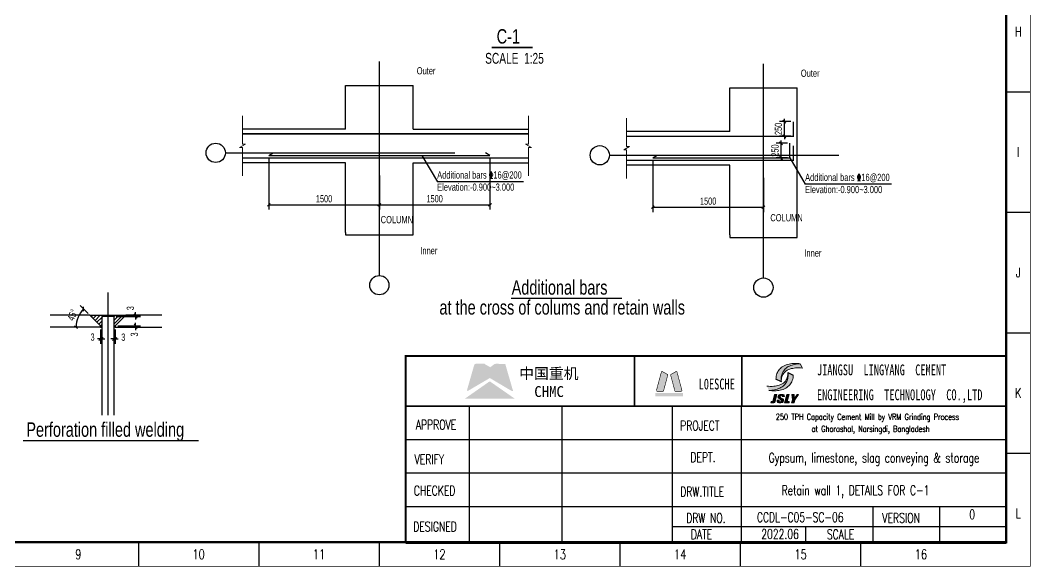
# Model space of a CAD drawing. Header units: millimetres. Extents: x -15901 to 146244, y -607033 to -56344.
# Drawn here: x 29432 to 71413, y -338762 to -316071 of the extents above; entities that cross this region are included whole.
import ezdxf
from ezdxf.enums import TextEntityAlignment as Align

# ---------------------------------------------------------------- set-up
doc = ezdxf.new("R2010")
doc.units = ezdxf.units.MM
doc.header["$LTSCALE"] = 2000
for name, pattern in [('CENTER', [50.800000000000004, 31.75, -6.35, 6.35, -6.35]), ('DASHDOT', [1, 0.5, -0.25, 0, -0.25]), ('HIDDEN', [9.524999999999999, 6.35, -3.175])]:
    doc.linetypes.add(name, pattern=pattern)
for name, color, linetype, lineweight in [('22', 4, 'Continuous', 35), ('Rahm7', 7, 'Continuous', 50), ('S_05_DIM', 7, 'Continuous', 0), ('图层3', 1, 'Continuous', 0)]:
    doc.layers.add(name, color=color, linetype=linetype, lineweight=lineweight)
for name, color, linetype in [('4', 2, 'Continuous'), ('DIM', 2, 'Continuous'), ('P_OUTER_FRAME', 131, 'Continuous'), ('S_01', 3, 'Continuous'), ('S_02', 151, 'CENTER'), ('S_02_AXIS', 171, 'CENTER'), ('S_03_HIDD', 4, 'HIDDEN'), ('S_04', 2, 'Continuous'), ('S_05_DIMS', 7, 'Continuous'), ('S_06_RBAR', 1, 'Continuous'), ('TEXT', 3, 'Continuous'), ('TK', 1, 'Continuous'), ('图层1', 7, 'DASHDOT')]:
    doc.layers.add(name, color=color, linetype=linetype)
doc.styles.add('FS', font='kstxt.shx', dxfattribs={"width": 0.8, "height": 250, "bigfont": 'kshz.shx'})
doc.styles.add('HZFS', font='simplex', dxfattribs={"width": 0.7, "bigfont": 'hzfs'})
doc.styles.add('HZTXT', font='romans.shx', dxfattribs={"width": 0.7, "bigfont": 'hztxt.shx'})
doc.styles.add('KS', font='kstxt.shx', dxfattribs={"width": 0.7, "height": 300, "bigfont": 'kshz.shx'})
doc.styles.get("Standard").update_dxf_attribs({"font": 'SimSun.ttf'})
doc.styles.add('TK-HZ', font='txt.shx', dxfattribs={"width": 0.8, "bigfont": 'hztxt.shx'})
doc.dimstyles.new('KSDIM0.25', dxfattribs={"dimtxt": 300, "dimasz": 120, "dimexe": 200, "dimexo": 100, "dimgap": 100, "dimtad": 1, "dimdec": 0, "dimlfac": 0.25, "dimzin": 14, "dimdsep": 46, "dimtxsty": 'KS', "dimblk": 'ARCHTICK', "dimblk1": 'OBLIQUE', "dimblk2": 'OBLIQUE', "dimsah": 1, "dimcen": -900, "dimclrd": 7, "dimclre": 7, "dimclrt": 2, "dimazin": 3, "dimtfac": 1, "dimtdec": 0, "dimtix": 1, "dimtmove": 2, "dimatfit": 2, "dimfxl": 1, "dimtolj": 1, "dimtzin": 14, "dimlwd": -3, "dimarcsym": 0})
doc.dimstyles.new('KSDIM1.2', dxfattribs={"dimtxt": 300, "dimasz": 120, "dimexe": 200, "dimexo": 100, "dimgap": 100, "dimtad": 1, "dimdec": 0, "dimlfac": 1.2, "dimzin": 14, "dimdsep": 46, "dimtxsty": 'KS', "dimblk": 'ARCHTICK', "dimblk1": 'OBLIQUE', "dimblk2": 'OBLIQUE', "dimsah": 1, "dimcen": -900, "dimclrd": 7, "dimclre": 7, "dimclrt": 2, "dimazin": 3, "dimtfac": 1, "dimtdec": 0, "dimtix": 1, "dimtmove": 2, "dimatfit": 2, "dimfxl": 1, "dimtolj": 1, "dimtzin": 14, "dimlwd": -3, "dimlwe": -1, "dimarcsym": 0})

# ---------------------------------------------------------------- blocks, each defined once
blk = doc.blocks.new('_OBLIQUE')
at = {"color": 1}
blk.add_line((-0.5, -0.5), (0.5, 0.5), dxfattribs=at)
blk = doc.blocks.new('*D151')
at = {"layer": 'Defpoints', "color": 0}
for p in [(39758.39234177297, -321687.6603327383), (44351.9706899444, -322419.5363804796), (44351.9706899444, -323733.2888273315)]:
    blk.add_point(p, dxfattribs=at)
at = {"layer": 'S_05_DIMS', "color": 7, "lineweight": -2}
for p, q in [((39758.39234177297, -321787.6603327383), (39758.39234177297, -323933.2888273315)), ((44351.9706899444, -322519.5363804796), (44351.9706899444, -323933.2888273315))]:
    blk.add_line(p, q, dxfattribs=at)
at = {"layer": 'S_05_DIMS', "color": 7, "lineweight": -3}
blk.add_line((39758.39234177297, -323733.2888273315), (44351.9706899444, -323733.2888273315), dxfattribs=at)
at = {"layer": 'S_05_DIMS', "color": 7, "linetype": 'ByBlock', "lineweight": -3, "xscale": 120, "yscale": 120, "zscale": 120, "rotation": 180}
blk.add_blockref('_OBLIQUE', (39758.39234177297, -323733.2888273315), dxfattribs=at)
at = {"layer": 'S_05_DIMS', "color": 7, "linetype": 'ByBlock', "lineweight": -3, "xscale": 120, "yscale": 120, "zscale": 120}
blk.add_blockref('_OBLIQUE', (44351.9706899444, -323733.2888273315), dxfattribs=at)
at = {"layer": 'S_05_DIMS', "color": 2, "insert": (42055.18151585868, -323483.2888273315), "char_height": 300, "attachment_point": 5, "style": 'KS'}
blk.add_mtext('\\A1;1500', dxfattribs=at)
blk = doc.blocks.new('_ArchTick')
at = {"color": 0, "linetype": 'ByBlock', "const_width": 0.15}
blk.add_lwpolyline([(-0.5, -0.5), (0.5, 0.5)], dxfattribs=at)
blk = doc.blocks.new('*D152')
at = {"layer": 'Defpoints', "color": 0}
for p in [(48945.54903811583, -321687.6603327383), (44351.9706899444, -322419.5363804796), (48945.54903811583, -323733.2888273315)]:
    blk.add_point(p, dxfattribs=at)
at = {"layer": 'S_05_DIMS', "color": 7, "lineweight": -2}
for p, q in [((48945.54903811583, -321787.6603327383), (48945.54903811583, -323933.2888273315)), ((44351.9706899444, -322519.5363804796), (44351.9706899444, -323933.2888273315))]:
    blk.add_line(p, q, dxfattribs=at)
at = {"layer": 'S_05_DIMS', "color": 7, "lineweight": -3}
blk.add_line((44351.9706899444, -323733.2888273315), (48945.54903811583, -323733.2888273315), dxfattribs=at)
at = {"layer": 'S_05_DIMS', "color": 7, "linetype": 'ByBlock', "lineweight": -3, "xscale": 120, "yscale": 120, "zscale": 120, "rotation": 180}
blk.add_blockref('_OBLIQUE', (44351.9706899444, -323733.2888273315), dxfattribs=at)
at = {"layer": 'S_05_DIMS', "color": 7, "linetype": 'ByBlock', "lineweight": -3, "xscale": 120, "yscale": 120, "zscale": 120}
blk.add_blockref('_OBLIQUE', (48945.54903811583, -323733.2888273315), dxfattribs=at)
at = {"layer": 'S_05_DIMS', "color": 2, "insert": (46648.75986403011, -323483.2888273315), "char_height": 300, "attachment_point": 5, "style": 'KS'}
blk.add_mtext('\\A1;1500', dxfattribs=at)
blk = doc.blocks.new('*D153')
at = {"layer": 'Defpoints', "color": 0}
for p in [(55712.5555262608, -321787.7480028392), (60306.13387443223, -322519.6240505805), (60306.13387443223, -323833.3764974324)]:
    blk.add_point(p, dxfattribs=at)
at = {"layer": 'S_05_DIMS', "color": 7, "lineweight": -2}
for p, q in [((55712.5555262608, -321887.7480028392), (55712.5555262608, -324033.3764974324)), ((60306.13387443223, -322619.6240505805), (60306.13387443223, -324033.3764974324))]:
    blk.add_line(p, q, dxfattribs=at)
at = {"layer": 'S_05_DIMS', "color": 7, "lineweight": -3}
blk.add_line((55712.5555262608, -323833.3764974324), (60306.13387443223, -323833.3764974324), dxfattribs=at)
at = {"layer": 'S_05_DIMS', "color": 7, "linetype": 'ByBlock', "lineweight": -3, "xscale": 120, "yscale": 120, "zscale": 120, "rotation": 180}
blk.add_blockref('_OBLIQUE', (55712.5555262608, -323833.3764974324), dxfattribs=at)
at = {"layer": 'S_05_DIMS', "color": 7, "linetype": 'ByBlock', "lineweight": -3, "xscale": 120, "yscale": 120, "zscale": 120}
blk.add_blockref('_OBLIQUE', (60306.13387443223, -323833.3764974324), dxfattribs=at)
at = {"layer": 'S_05_DIMS', "color": 2, "insert": (58009.34470034651, -323583.3764974324), "char_height": 300, "attachment_point": 5, "style": 'KS'}
blk.add_mtext('\\A1;1500', dxfattribs=at)
blk = doc.blocks.new('*D154')
at = {"layer": 'Defpoints', "color": 0}
for p in [(61179.14408355606, -320279.2691615273), (61546.13387443234, -320279.2691615273), (61546.13387443234, -320887.7480028392)]:
    blk.add_point(p, dxfattribs=at)
at = {"layer": 'S_05_DIMS', "color": 7, "lineweight": -2}
for p, q in [((61446.13387443234, -320279.2691615273), (60979.14408355606, -320279.2691615273)), ((61446.13387443234, -320887.7480028392), (60979.14408355606, -320887.7480028392))]:
    blk.add_line(p, q, dxfattribs=at)
at = {"layer": 'S_05_DIMS', "color": 7, "lineweight": -3}
for p, q in [((61179.14408355606, -320279.2691615273), (61179.14408355606, -320159.2691615273)), ((61179.14408355606, -320887.7480028392), (61179.14408355606, -320279.2691615273)), ((61179.14408355606, -320887.7480028392), (61179.14408355606, -321007.7480028392))]:
    blk.add_line(p, q, dxfattribs=at)
at = {"layer": 'S_05_DIMS', "color": 7, "linetype": 'ByBlock', "lineweight": -3, "xscale": 120, "yscale": 120, "zscale": 120}
for p, rotation in [((61179.14408355606, -320279.2691615273), 270), ((61179.14408355606, -320887.7480028392), 90)]:
    blk.add_blockref('_OBLIQUE', p, dxfattribs=dict(at, rotation=rotation))
at = {"layer": 'S_05_DIMS', "color": 2, "insert": (60929.14408355606, -320583.5085821832), "char_height": 300, "attachment_point": 5, "rotation": 90, "style": 'KS'}
blk.add_mtext('\\A1;250', dxfattribs=at)
blk = doc.blocks.new('*D155')
at = {"layer": 'Defpoints', "color": 0}
for p in [(61039.14408355606, -321179.2691615273), (61406.13387443234, -321179.2691615273), (61406.13387443234, -321787.7480028392)]:
    blk.add_point(p, dxfattribs=at)
at = {"layer": 'S_05_DIMS', "color": 7, "lineweight": -3}
for p, q in [((61039.14408355606, -321179.2691615273), (61039.14408355606, -321059.2691615273)), ((61039.14408355606, -321787.7480028392), (61039.14408355606, -321179.2691615273)), ((61039.14408355606, -321787.7480028392), (61039.14408355606, -321907.7480028392))]:
    blk.add_line(p, q, dxfattribs=at)
at = {"layer": 'S_05_DIMS', "color": 7, "lineweight": -2}
for p, q in [((61306.13387443234, -321179.2691615273), (60839.14408355606, -321179.2691615273)), ((61306.13387443234, -321787.7480028392), (60839.14408355606, -321787.7480028392))]:
    blk.add_line(p, q, dxfattribs=at)
at = {"layer": 'S_05_DIMS', "color": 7, "linetype": 'ByBlock', "lineweight": -3, "xscale": 120, "yscale": 120, "zscale": 120}
for p, rotation in [((61039.14408355606, -321179.2691615273), 270), ((61039.14408355606, -321787.7480028392), 90)]:
    blk.add_blockref('_OBLIQUE', p, dxfattribs=dict(at, rotation=rotation))
at = {"layer": 'S_05_DIMS', "color": 2, "insert": (60789.14408355606, -321483.5085821832), "char_height": 300, "attachment_point": 5, "rotation": 90, "style": 'KS'}
blk.add_mtext('\\A1;250', dxfattribs=at)
blk = doc.blocks.new('A1-1')
at = {"layer": 'TK', "color": 7}
for p, q in [((83100, 19700), (84100, 19700)), ((83100, 14700), (84100, 14700)), ((83100, 9700), (84100, 9700)), ((83100, 4700), (84100, 4700)), ((47050, 999.9999999999997), (47050, -3.410605131648481e-13)), ((52050, 999.9999999999997), (52050, -3.410605131648481e-13)), ((57050, 999.9999999999997), (57050, -3.410605131648481e-13)), ((62050, 999.9999999999997), (62050, -3.410605131648481e-13)), ((67050, 999.9999999999997), (67050, -3.410605131648481e-13)), ((72050, 999.9999999999997), (72050, -3.410605131648481e-13)), ((77050, 999.9999999999997), (77050, -3.410605131648481e-13))]:
    blk.add_line(p, q, dxfattribs=at)
for points, const_width in [([(0, 0), (84100, 0), (84100, 59400), (3.637978807091713e-12, 59400)], 35), ([(2500, 999.9999999999997), (83100, 999.9999999999997), (83100, 58400), (2500.000000000004, 58400)], 100)]:
    blk.add_lwpolyline(points, close=True, dxfattribs=dict(at, const_width=const_width))
at = {"layer": 'TK', "color": 7, "style": 'TK-HZ', "width": 0.75}
for s, p in [('H', (83600, 22200)), ('I', (83600, 17200)), ('J', (83600, 12200)), ('K', (83600, 7200)), ('L', (83600, 2199.999999999999)), ('9', (44550, 499.9999999999997)), ('10', (49550, 499.9999999999997)), ('11', (54550, 499.9999999999997)), ('12', (59550, 499.9999999999997)), ('13', (64550, 499.9999999999997)), ('14', (69550, 499.9999999999997)), ('15', (74550, 499.9999999999997)), ('16', (79550, 499.9999999999997))]:
    blk.add_text(s, height=400, dxfattribs=at).set_placement(p, align=Align.MIDDLE_CENTER)
blk = doc.blocks.new('*D388')
at = {"layer": 'Defpoints', "color": 0}
for p in [(31896.3988152498, -328280.4861466605), (32322.41627072795, -328315.122573855), (30676.77874726173, -328815.122573855), (32762.41627072764, -328755.1225738545), (32762.41627072764, -328815.122573855)]:
    blk.add_point(p, dxfattribs=at)
at = {"layer": 'DIM', "color": 7, "linetype": 'Continuous'}
blk.add_line((32251.70559260927, -328244.4118957364), (31924.9048282132, -327917.6111313406), dxfattribs=at)
at = {"layer": 'DIM', "color": 7, "linetype": 'Continuous', "lineweight": -3}
blk.add_arc((32822.41627072826, -328815.122573855), 1069.272854389439, 135.000000000018, 180, dxfattribs=at)
at = {"layer": 'DIM', "color": 7, "linetype": 'ByBlock', "lineweight": -3, "xscale": 120, "yscale": 120, "zscale": 120}
for p, rotation in [((32066.32618445055, -328059.0324875778), 45.00000000001792), ((31753.14341633882, -328815.122573855), 270)]:
    blk.add_blockref('_OBLIQUE', p, dxfattribs=dict(at, rotation=rotation))
at = {"layer": 'DIM', "color": 2, "insert": (31603.56708276003, -328310.2587097114), "char_height": 300, "attachment_point": 5, "rotation": 67.50000000000949, "style": 'KS'}
blk.add_mtext('\\A1;45%%d', dxfattribs=at)
blk = doc.blocks.new('*D389')
at = {"layer": 'Defpoints', "color": 0}
for p in [(33322.41627072758, -328815.122573855), (33382.4162707278, -328815.122573855), (33382.4162707278, -329305.4487570046)]:
    blk.add_point(p, dxfattribs=at)
at = {"layer": 'DIM', "color": 7, "linetype": 'Continuous'}
for p, q in [((33322.41627072758, -328915.122573855), (33322.41627072758, -329505.4487570046)), ((33382.4162707278, -328915.122573855), (33382.4162707278, -329505.4487570046))]:
    blk.add_line(p, q, dxfattribs=at)
at = {"layer": 'DIM', "color": 7, "linetype": 'Continuous', "lineweight": -3}
for p, q in [((33322.41627072758, -329305.4487570046), (33202.41627072758, -329305.4487570046)), ((33322.41627072758, -329305.4487570046), (33382.4162707278, -329305.4487570046)), ((33382.4162707278, -329305.4487570046), (33502.4162707278, -329305.4487570046))]:
    blk.add_line(p, q, dxfattribs=at)
at = {"layer": 'DIM', "color": 7, "linetype": 'ByBlock', "lineweight": -3, "xscale": 120, "yscale": 120, "zscale": 120}
blk.add_blockref('_OBLIQUE', (33322.41627072758, -329305.4487570046), dxfattribs=at)
at = {"layer": 'DIM', "color": 7, "linetype": 'ByBlock', "lineweight": -3, "xscale": 120, "yscale": 120, "zscale": 120, "rotation": 180}
blk.add_blockref('_OBLIQUE', (33382.4162707278, -329305.4487570046), dxfattribs=at)
at = {"layer": 'DIM', "color": 2, "insert": (33712.4041219373, -329231.6465168875), "char_height": 300, "attachment_point": 5, "style": 'KS'}
blk.add_mtext('\\A1;3', dxfattribs=at)
blk = doc.blocks.new('*D390')
at = {"layer": 'Defpoints', "color": 0}
for p in [(32762.41627072764, -328815.122573855), (32822.41627072758, -328815.122573855), (32822.41627072758, -329305.4487570046)]:
    blk.add_point(p, dxfattribs=at)
at = {"layer": 'DIM', "color": 7, "linetype": 'Continuous'}
for p, q in [((32762.41627072764, -328915.122573855), (32762.41627072764, -329505.4487570046)), ((32822.41627072758, -328915.122573855), (32822.41627072758, -329505.4487570046))]:
    blk.add_line(p, q, dxfattribs=at)
at = {"layer": 'DIM', "color": 7, "linetype": 'Continuous', "lineweight": -3}
for p, q in [((32762.41627072764, -329305.4487570046), (32642.41627072764, -329305.4487570046)), ((32762.41627072764, -329305.4487570046), (32822.41627072758, -329305.4487570046)), ((32822.41627072758, -329305.4487570046), (32942.41627072758, -329305.4487570046))]:
    blk.add_line(p, q, dxfattribs=at)
at = {"layer": 'DIM', "color": 7, "linetype": 'ByBlock', "lineweight": -3, "xscale": 120, "yscale": 120, "zscale": 120}
blk.add_blockref('_OBLIQUE', (32762.41627072764, -329305.4487570046), dxfattribs=at)
at = {"layer": 'DIM', "color": 7, "linetype": 'ByBlock', "lineweight": -3, "xscale": 120, "yscale": 120, "zscale": 120, "rotation": 180}
blk.add_blockref('_OBLIQUE', (32822.41627072758, -329305.4487570046), dxfattribs=at)
at = {"layer": 'DIM', "color": 2, "insert": (32436.85098431638, -329228.4892071409), "char_height": 300, "attachment_point": 5, "style": 'KS'}
blk.add_mtext('\\A1;3', dxfattribs=at)
blk = doc.blocks.new('*D391')
at = {"layer": 'Defpoints', "color": 0}
for p in [(33322.41627072758, -328815.122573855), (33382.4162707278, -328755.1225738545), (34225.26934353741, -328755.1225738545)]:
    blk.add_point(p, dxfattribs=at)
at = {"layer": 'DIM', "color": 7, "linetype": 'Continuous', "lineweight": -3}
for p, q in [((34225.26934353741, -328755.1225738545), (34225.26934353741, -328635.1225738545)), ((34225.26934353741, -328815.122573855), (34225.26934353741, -328755.1225738545)), ((34225.26934353741, -328815.122573855), (34225.26934353741, -328935.122573855))]:
    blk.add_line(p, q, dxfattribs=at)
at = {"layer": 'DIM', "color": 7, "linetype": 'Continuous'}
for p, q in [((33422.41627072758, -328815.122573855), (34425.26934353741, -328815.122573855)), ((33482.4162707278, -328755.1225738545), (34425.26934353741, -328755.1225738545))]:
    blk.add_line(p, q, dxfattribs=at)
at = {"layer": 'DIM', "color": 7, "linetype": 'ByBlock', "lineweight": -3, "xscale": 120, "yscale": 120, "zscale": 120}
for p, rotation in [((34225.26934353741, -328755.1225738545), 270), ((34225.26934353741, -328815.122573855), 90)]:
    blk.add_blockref('_OBLIQUE', p, dxfattribs=dict(at, rotation=rotation))
at = {"layer": 'DIM', "color": 2, "insert": (34173.37134493892, -329117.9833660104), "char_height": 300, "attachment_point": 5, "rotation": 90, "style": 'KS'}
blk.add_mtext('\\A1;3', dxfattribs=at)
blk = doc.blocks.new('*D392')
at = {"layer": 'Defpoints', "color": 0}
for p in [(33322.41627072758, -328377.9762661087), (33385.26996298274, -328315.122573855), (34225.26934353741, -328315.122573855)]:
    blk.add_point(p, dxfattribs=at)
at = {"layer": 'DIM', "color": 7, "linetype": 'Continuous', "lineweight": -3}
for p, q in [((34225.26934353741, -328315.122573855), (34225.26934353741, -328195.122573855)), ((34225.26934353741, -328377.9762661087), (34225.26934353741, -328315.122573855)), ((34225.26934353741, -328377.9762661087), (34225.26934353741, -328497.9762661087))]:
    blk.add_line(p, q, dxfattribs=at)
at = {"layer": 'DIM', "color": 7, "linetype": 'Continuous'}
for p, q in [((33422.41627072758, -328377.9762661087), (34425.26934353741, -328377.9762661087)), ((33485.26996298274, -328315.122573855), (34425.26934353741, -328315.122573855))]:
    blk.add_line(p, q, dxfattribs=at)
at = {"layer": 'DIM', "color": 7, "linetype": 'ByBlock', "lineweight": -3, "xscale": 120, "yscale": 120, "zscale": 120}
for p, rotation in [((34225.26934353741, -328315.122573855), 270), ((34225.26934353741, -328377.9762661087), 90)]:
    blk.add_blockref('_OBLIQUE', p, dxfattribs=dict(at, rotation=rotation))
at = {"layer": 'DIM', "color": 2, "insert": (34009.19123811643, -328028.7115034381), "char_height": 300, "attachment_point": 5, "rotation": 90, "style": 'KS'}
blk.add_mtext('\\A1;3', dxfattribs=at)

msp = doc.modelspace()

# ---------------------------------------------------------------- hatches: boundary and pattern name
at = {"linetype": 'Continuous'}
for color, points in [(152, [(49582.88253140135, -330347.7784971473), (49197.49152981176, -330331.7205387456), (49133.2596962048, -330347.7784971473), (48956.62215379684, -330476.2421643538), (48731.81073620974, -330347.7784971473), (48715.75277780055, -330331.7205387456), (48362.47769300325, -330331.7205387456), (48298.24585939629, -330363.8364555491), (47993.14464979677, -331423.6617099447), (48009.20260820596, -331471.8355851499), (48940.56419541, -330925.8649995503), (49807.69394901081, -331439.7196683464), (49871.92578259541, -331471.8355851499), (49904.04169941007, -331455.7776267481)]), (167, [(48972.6801122023, -331086.4445835528), (48956.62215379684, -331070.3866251511), (48924.50623700453, -331070.3866251511), (47912.8548578067, -331776.9367947531), (49968.2735330133, -331776.9367947531)])]:
    msp.add_hatch(color=color, dxfattribs=at).paths.add_polyline_path(points)
at = {"layer": 'TEXT'}
h = msp.add_hatch(dxfattribs=at)
h.set_pattern_fill('ANSI31', color=256, scale=35, style=0)
h.set_pattern_definition([(45, (-321445.0227258722, -371193.7682570689), (-78.57724105935509, 78.5772410593551), [])])
h.paths.add_polyline_path([(33322.41627072758, -328815.122573855), (33382.4162707278, -328815.122573855), (33382.4162707278, -328755.1225738545), (33822.41627072758, -328315.122573855), (32322.41627072767, -328315.122573855), (32762.41627072764, -328755.1225738545), (32762.41627072764, -328815.122573855), (32822.41627072758, -328815.122573855), (32822.41627072758, -328375.1225738527), (33322.41627072758, -328375.1225738527)])
at = {"layer": '图层3'}
h = msp.add_hatch(color=7, dxfattribs=at)
edge = h.paths.add_edge_path()
edge.add_line((60536.17132591887, -331442.4920394299), (60448.35436592682, -331262.4405889927))
edge.add_arc((60610.77141765936, -329932.2703949985), 1340.049269097654, 263.0385042875429, 275.3276682807746)
edge.add_arc((60642.24134881108, -330135.856797981), 1134.48844079418, 274.699860560968, 286.4928497704936)
edge.add_arc((60817.91105248837, -330738.9307333556), 506.3635752953236, 286.8060868385701, 315.8070490430541)
edge.add_arc((60836.44372282608, -330756.3656306667), 480.9224354129935, 315.7572570356232, 342.2978830709034)
edge.add_arc((60762.38409888058, -330726.9376987544), 560.4505931885532, 341.7340311697585, 363.1418296780906)
edge.add_arc((60694.77984432189, -330805.5191806135), 636.6644532519944, -7.97453059175831, 9.88514589041381, ccw=False)
edge.add_arc((60636.27106223314, -330792.9200948728), 696.3690036495203, 336.3877895710336, 351.66672240315603, ccw=False)
edge.add_arc((60759.69031068368, -330819.0301758749), 573.3922740670555, 314.5403632720627, 333.8378007685269, ccw=False)
edge.add_arc((60743.013077621, -330796.2680019689), 601.3275991421784, 293.68392497428727, 314.15171916344184, ccw=False)
edge.add_arc((60538.70073600544, -330285.1404851553), 1151.619967609617, 281.52699482263955, 292.7778449744144, ccw=False)
edge.add_arc((60495.84521010576, -330169.4454796938), 1273.6851019351, 271.81434362317646, 282.3759630335714, ccw=False)
edge = h.paths.add_edge_path()
edge.add_arc((61876.18845004647, -331606.0699372319), 1273.6851019351, 91.81434362317525, 102.3759630335701)
edge.add_arc((61833.33292388974, -331490.3749317629), 1151.619967609617, 101.5269948226382, 112.7778449744131)
edge.add_arc((61629.02058255358, -330979.2474149493), 601.3275991421784, 113.6839249742908, 134.1517191634453)
edge.add_arc((61612.3433494909, -330956.485241021), 573.3922740670555, 134.5403632720698, 153.8378007685341)
edge.add_arc((61735.76259817614, -330982.5953220454), 696.3690036495203, 156.3877895710326, 171.6667224031551)
edge.add_arc((61677.25381608738, -330969.9962363047), 636.6644532519944, 172.0254694082467, 189.8851458904187)
edge.add_arc((61609.64956127165, -331048.5777181638), 560.4505931885532, 161.7340311697592, 183.1418296780914, ccw=False)
edge.add_arc((61535.58993732615, -331019.1497862515), 480.9224354129935, 135.7572570356228, 162.2978830709029, ccw=False)
edge.add_arc((61554.12260768621, -331036.5846835551), 506.3635752953236, 106.8060868385715, 135.8070490430554, ccw=False)
edge.add_arc((61729.79231134115, -331639.6586189446), 1134.48844079418, 94.69986056096542, 106.4928497704912, ccw=False)
edge.add_arc((61761.26224251522, -331843.2450219197), 1340.049269097654, 83.03850428754339, 95.32766828077553, ccw=False)
edge.add_line((61923.67929401307, -330513.0748279271), (61835.86233402102, -330333.0233774899))
h = msp.add_hatch(color=256, dxfattribs=at)
edge = h.paths.add_edge_path()
edge.add_arc((61876.18845004647, -331606.0699372319), 1273.6851019351, 91.81434362317525, 102.3759630335701)
edge.add_arc((61833.33292388974, -331490.3749317629), 1151.619967609617, 101.5269948226382, 112.7778449744131)
edge.add_arc((61629.02058255358, -330979.2474149493), 601.3275991421784, 113.6839249742908, 134.1517191634453)
edge.add_arc((61612.3433494909, -330956.485241021), 573.3922740670555, 134.5403632720698, 153.8378007685341)
edge.add_arc((61735.76259817614, -330982.5953220454), 696.3690036495203, 156.3877895710326, 171.6667224031551)
edge.add_arc((61677.25381608738, -330969.9962363047), 636.6644532519944, 172.0254694082467, 189.8851458904187)
edge.add_line((61050.04136852978, -331079.2947798324), (60827.57173652819, -330970.7890903458))
edge.add_arc((61409.81928964017, -330949.8787949411), 582.6229087851967, 159.0041339266812, 182.0567832290424, ccw=False)
edge.add_arc((61409.48471380083, -330949.6761855957), 582.2379555405406, 138.5933245921803, 159.0109513617211, ccw=False)
edge.add_arc((61503.78079187928, -331054.1218616543), 722.2201129398403, 120.68153327113191, 137.3262396746731, ccw=False)
edge.add_arc((61501.31639707519, -331056.7906388221), 723.2661877119994, 100.49023848739989, 120.40575761885651, ccw=False)
edge.add_arc((61588.64200848027, -331371.4658785639), 1048.970370782993, 89.3571673809808, 102.05115767322548, ccw=False)
edge.add_arc((61629.47056858672, -332323.2851335434), 2000.93463624019, 84.07954305337341, 90.83214336630732, ccw=False)
edge = h.paths.add_edge_path()
edge.add_arc((60495.84521010576, -330169.4454796938), 1273.6851019351, 271.8143436231752, 282.3759630335701)
edge.add_arc((60538.70073600544, -330285.1404851553), 1151.619967609617, 281.5269948226382, 292.7778449744131)
edge.add_arc((60743.013077621, -330796.2680019689), 601.3275991421784, 293.6839249742908, 314.1517191634454)
edge.add_arc((60759.69031068368, -330819.0301758749), 573.3922740670555, 314.5403632720698, 333.8378007685341)
edge.add_arc((60636.27106223314, -330792.9200948728), 696.3690036495203, 336.3877895710326, 351.6667224031551)
edge.add_arc((60694.77984432189, -330805.5191806135), 636.6644532519944, 352.0254694082414, 369.8851458904135)
edge.add_line((61321.99229190184, -330696.2206370858), (61544.46192390344, -330804.7263265724))
edge.add_arc((60962.21437050833, -330825.6366219771), 582.6229087851967, -20.995866073318894, 2.0567832290424235, ccw=False)
edge.add_arc((60962.54894663079, -330825.8392313299), 582.2379555405406, 318.5933245921801, 339.0109513617211, ccw=False)
edge.add_arc((60868.25286854862, -330721.393555249), 722.2201129398403, 300.6815332711319, 317.3262396746731, ccw=False)
edge.add_arc((60870.71726307704, -330718.7247780961), 723.2661877119994, 280.49023848739995, 300.40575761885646, ccw=False)
edge.add_arc((60783.39165166824, -330404.0495383543), 1048.970370782993, 269.3571673809808, 282.0511576732255, ccw=False)
edge.add_arc((60742.56309181883, -329452.2302833748), 2000.93463624019, 264.0795430533734, 270.83214336630726, ccw=False)
h = msp.add_hatch(color=7, dxfattribs=at)
edge = h.paths.add_edge_path()
edge.add_line((60764.50732738583, -331610.3325772536), (60869.88767934649, -331610.3325772536))
edge.add_line((60869.88767934649, -331610.3325772536), (60791.45273419155, -331903.0557772396))
edge.add_arc((60728.93583624403, -331884.8541565958), 65.11268327326081, 272.7567041788929, 343.7672282079169, ccw=False)
edge.add_line((60732.06743096991, -331949.8914892403), (60614.9781510873, -331949.8914892403))
edge.add_line((60614.9781510873, -331949.8914892403), (60627.52774201392, -331903.0557772396))
edge.add_line((60627.52774201392, -331903.0557772396), (60662.65452608524, -331903.0557772396))
edge.add_arc((60662.7023908241, -331872.5831523021), 30.47266252908942, 269.9100029855022, 346.6139291427364)
edge.add_line((60692.3471778339, -331879.6379212392), (60764.50732738583, -331610.3325772536))
for points in [[(61028.79459268285, -331741.8888543499, -0.2511419047750992), (61002.14649273141, -331703.2177408514, -0.180280996217011), (61013.67445510684, -331656.698403689, -0.229812350299402), (61055.13198915555, -331643.1161868004, -0.2987778944298652), (61085.21261638461, -331664.8365270225, -0.116758123057285), (61085.85631509183, -331698.1495372531), (61173.67327515467, -331698.1495372531, 0.04620596313529178), (61174.18708051054, -331657.2258872641, 0.2301799694556026), (61153.33011534123, -331623.4084032801, 0.1312195344908253), (61105.28867362876, -331610.3325772537, -0.001048063966741389), (61019.17651118396, -331610.3325772536, 0.1258214947486357), (60959.82389088778, -331624.2706136582, 0.2079585992467848), (60914.25148639514, -331677.0384931368, 0.2107748320125344), (60922.29802442773, -331741.8608373282, 0.0897196757376741), (60958.31246624573, -331774.3919058321, -0.007080645826801213), (61015.12110872997, -331809.9720387635, -0.1329103926401632), (61047.0795625305, -331844.5111372498, -0.140422813450721), (61048.14083457051, -331889.0068051172, -0.2313359390468761), (61021.94312514795, -331919.7346071032, -0.2244918972090681), (60974.84931489138, -331917.1919633923, -0.2289576742847855), (60957.10790634213, -331885.064944419, -0.07577833964870823), (60963.4539121954, -331844.5111372498), (60875.63695187552, -331844.5111372498, 0.08626631908326544), (60871.93355203478, -331899.348960462, 0.1838695552815314), (60894.67297249346, -331937.6368105066, 0.1330776402008617), (60937.93788477464, -331949.8914892403), (61031.8675294487, -331949.8914892403, 0.1106757647275489), (61093.09744710906, -331935.4549202946, 0.192707658813812), (61140.46778852923, -331872.3271618438, 0.0804721502475977), (61143.5222109264, -331844.5111372498, 0.1469083402027077), (61130.03192583157, -331802.49793158, 0.1072934168399144), (61086.91804131551, -331771.1484675807, -0.02739552688445303)], [(61272.14089790045, -331610.3325772536), (61377.52124985738, -331610.3325772536), (61299.08630470245, -331903.0557772396), (61381.04880079313, -331903.0557772396), (61368.49920958711, -331949.8914892403), (61181.1563615395, -331949.8914892403)], [(61492.44978983758, -331610.3325772536), (61580.26674987806, -331610.3325772536), (61594.6663733056, -331774.9210274545), (61709.91244697629, -331610.3325772536), (61768.45708691387, -331610.3325772536), (61616.78151345684, -331826.947745244), (61583.83883649542, -331949.8914892403), (61478.45848453848, -331949.8914892403), (61511.40116124286, -331826.947745244)]]:
    msp.add_hatch(color=7, dxfattribs=at).paths.add_polyline_path(points)

# ---------------------------------------------------------------- linework, layer by layer
at = {"color": 7}
for p, q in [((70395.0122846259, -330016.6986892549), (70395.01228464826, -337778.2986892564)), ((45447.01228530018, -332095.69868924), (70395.0122842273, -332095.69868924)), ((45447.0122846259, -332095.6986892549), (70395.0122846259, -332095.6986892549)), ((48095.88249925955, -337778.2986892042), (48095.88249925955, -332095.6986892549)), ((51946.3547134964, -337778.2986892042), (51946.3547134964, -332095.6986892549)), ((56535.01228463708, -337778.2986892564), (56535.01228463708, -332095.6986892549)), ((59388.43352260871, -337778.2986892564), (59388.43352260871, -332095.6986892549)), ((45447.0122846259, -333481.6986892549), (70395.0122846259, -333481.6986892549)), ((45447.0122846259, -334867.6986892549), (70395.0122846259, -334867.6986892549)), ((45447.0122846259, -336253.6986892549), (70395.0122846259, -336253.6986892549)), ((64859.62108403502, -337778.2986892564), (64859.62108403502, -336253.6986892549)), ((67631.6210840313, -337744.4615900693), (67631.6210840313, -336253.6986892549)), ((56543.62108402012, -337085.2986892564), (70395.0122846259, -337085.2986892564)), ((62067.50848462863, -337744.4615900693), (62067.50848462863, -337085.2986892564)), ((45447.0122846259, -337778.2986892564), (70395.01228464826, -337778.2986892564))]:
    msp.add_line(p, q, dxfattribs=at)
at = {"color": 7, "lineweight": -2}
msp.add_line((45447.01228527783, -332095.69868924), (70395.0122842273, -332095.69868924), dxfattribs=at)
at = {"color": 7}
for points, const_width in [([(45447.01228530018, -332095.69868924), (45447.01228530018, -330016.6986893294), (70395.0122842273, -330016.6986893294), (70395.0122842273, -332095.69868924)], 83.15999999642372), ([(45447.0122846259, -337778.2986892564), (45447.0122846259, -330016.6986892549)], 83.16), ([(45447.0122846259, -330016.6986892549), (70395.0122846259, -330016.6986892549)], 83.16)]:
    msp.add_lwpolyline(points, dxfattribs=dict(at, const_width=const_width))
msp.add_lwpolyline([(45447.01228530018, -330016.6986893294), (70395.01228432043, -330016.6986893294)], dxfattribs=at)
at = {"layer": '22'}
for p, q in [((54953.17048481165, -332095.69868924), (54953.17048481165, -330016.6986893294)), ((59412.62548463105, -332095.69868924), (59412.62548463105, -330016.6986893294))]:
    msp.add_line(p, q, dxfattribs=at)
msp.add_lwpolyline([(45447.01228530018, -330016.6986893294), (70395.0122842273, -330016.6986893294), (70395.0122842273, -332095.69868924), (45447.01228530018, -332095.69868924)], close=True, dxfattribs=at)
at = {"layer": 'Rahm7', "color": 4, "const_width": 24.69851999893785}
for points in [[(56323.54747221677, -330780.5881721479), (56116.80847415386, -330661.2273559672, 0.4931454260312867), (56064.91292320995, -330682.723197001), (55864.339289297, -331431.2741893781, 0.4931454260313169), (55898.53423425986, -331475.8379092616), (56137.2558666101, -331475.8379092616, 0.3394542588633641), (56156.34141729085, -331461.1930511547), (56332.7536148919, -330802.8137666461, 0.3394542588633431)], [(56460.04633730708, -330780.5881721479), (56666.78533537372, -330661.2273559672, -0.4931454260312867), (56718.6808863139, -330682.723197001), (56919.25452022685, -331431.2741893781, -0.4931454260313169), (56885.05957526772, -331475.8379092616), (56646.33794291376, -331475.8379092616, -0.3394542588633641), (56627.252392233, -331461.1930511547), (56450.84019463568, -330802.8137666461, -0.3394542588633431)]]:
    msp.add_lwpolyline(points, format="xyb", close=True, dxfattribs=at)
at = {"layer": 'Rahm7', "color": 4}
for points in [[(56331.28220799251, -330789.9862151918), (56081.22465996502, -330651.6699216393), (56147.81822857319, -331477.164945784), (55862.72273458971, -331465.4457680759)], [(56452.31160153134, -330789.9862151918), (56702.36914955883, -330651.6699216393), (56635.77558092831, -331477.164945784), (56920.87107491179, -331465.4457680759)], [(55819.61452478601, -331554.0498892543), (55819.61452478601, -331689.8917492506), (56963.97928474157, -331554.0498892543), (56963.97928474157, -331689.8917492506)]]:
    msp.add_solid(points, dxfattribs=at)
at = {"layer": 'S_01'}
for p, q in [((42951.97068994615, -318777.9015387031), (45751.9706899444, -318777.9015387044)), ((42951.97068994556, -320587.6603327383), (42951.97068994615, -318777.9015387031)), ((45751.9706899444, -320587.6603327383), (45751.9706899444, -318777.9015387044)), ((58906.13387443397, -318877.989208804), (61706.13387443234, -318877.9892088053)), ((58906.13387443339, -320687.7480028392), (58906.13387443397, -318877.989208804)), ((61706.13387443234, -324986.6211049682), (61706.13387443234, -318877.9892088053)), ((42951.97068994568, -320587.6603327383), (38667.09889393923, -320587.6603327383)), ((45751.97068994312, -320587.6603327383), (50545.56276116747, -320587.6603327383)), ((58906.13387443351, -320687.7480028392), (54621.26207842705, -320687.7480028392)), ((42951.97068994568, -321987.6603327383), (38667.09889393923, -321987.6603327383)), ((42951.97068994428, -324886.5334348675), (42951.97068994521, -321987.6603327383)), ((45751.97068994452, -324886.5334348673), (45751.97068994452, -321987.6603327383)), ((45751.97068994312, -321987.6603327383), (50545.56276116747, -321987.6603327383)), ((58906.13387443351, -322087.7480028392), (54621.26207842705, -322087.7480028392)), ((58906.13387443211, -324986.6211049684), (58906.13387443304, -322087.7480028392)), ((42951.97068994428, -324886.5334348675), (42951.97068994463, -324985.8888443362)), ((45751.97068994382, -324985.8888443378), (45751.97068994452, -324886.5334348673)), ((42951.97068994463, -324985.8888443362), (45751.97068994382, -324985.8888443378)), ((58906.13387443211, -324986.6211049684), (58906.13387443246, -325085.9765144371)), ((58906.13387443246, -325085.9765144371), (61706.13387443165, -325085.9765144386)), ((61706.13387443165, -325085.9765144386), (61706.13387443234, -324986.6211049682))]:
    msp.add_line(p, q, dxfattribs=at)
for points, const_width in [([(50717.77890068125, -317202.3898867308), (49010.3305751462, -317202.3898867308)], 60), ([(49823.16404555445, -327618.8678536822), (54436.38462317361, -327618.8678536822)], 45), ([(36839.68030492887, -333524.7679530158), (29549.76442350069, -333524.7679530157)], 60)]:
    msp.add_lwpolyline(points, dxfattribs=dict(at, const_width=const_width))
for centre in [(37553.64854749589, -321577.9015387031), (53507.81173198372, -321677.989208804), (44351.9706899444, -327070.564253349), (60306.13387443223, -327170.6519234499)]:
    msp.add_circle(centre, 400, dxfattribs=at)
at = {"layer": 'S_02', "ltscale": 5}
for p, q in [((44351.9706899444, -326670.564253349), (44351.9706899444, -317779.1893828132)), ((60306.13387443223, -326770.6519234499), (60306.13387443223, -317879.277052914)), ((37953.64854749589, -321577.9015387031), (47485.24072486657, -321577.901538703)), ((53907.81173198372, -321677.989208804), (63439.4039093544, -321677.9892088039))]:
    msp.add_line(p, q, dxfattribs=at)
at = {"layer": 'S_02_AXIS'}
msp.add_line((33072.41627072758, -327375.5166766819), (33072.41627072758, -332467.6862592172), dxfattribs=at)
at = {"layer": 'S_03_HIDD', "ltscale": 5}
for points in [[(54621.26207842705, -320887.7480028392, 60, 60, 0), (61546.13387443234, -320887.7480028392, 60, 60, 0), (61546.13387443234, -320279.2691615273, 0, 0, 0)], [(54621.26207842705, -321887.7480028392, 60, 60, 0), (61546.13387443234, -321887.7480028392, 60, 60, 0), (61546.13387443234, -321279.2691615273, 0, 0, 0)]]:
    msp.add_lwpolyline(points, format="xyseb", dxfattribs=at)
at = {"layer": 'S_03_HIDD', "ltscale": 5, "const_width": 60}
for points in [[(50545.56276116747, -320787.6603327383), (38667.09889393923, -320787.6603327383)], [(38667.09889393923, -321787.6603327383), (50545.56276116747, -321787.6603327383)]]:
    msp.add_lwpolyline(points, dxfattribs=at)
at = {"layer": 'S_04'}
for p, q in [((46121.55009308929, -321687.6603327383), (46762.12290027185, -322776.7335268484)), ((61406.13387443234, -321787.7480028392), (62046.7066816149, -322876.8211969492)), ((50340.56819649879, -322776.7335268484), (46762.12290027185, -322776.7335268484)), ((65625.15197784184, -322876.8211969492), (62046.7066816149, -322876.8211969492))]:
    msp.add_line(p, q, dxfattribs=at)
at = {"layer": 'S_05_DIM', "color": 2}
for points in [[(38667.09889393923, -320039.6792390188), (38667.09889393923, -321217.6603327383), (38787.09889393923, -321217.6603327383), (38547.09889393923, -321357.6603327383), (38667.09889393923, -321357.6603327383), (38667.09889393923, -322535.6414264577)], [(50545.56276116747, -320039.6792390188), (50545.56276116747, -321217.6603327383), (50425.56276116747, -321217.6603327383), (50665.56276116747, -321357.6603327383), (50545.56276116747, -321357.6603327383), (50545.56276116747, -322535.6414264577)], [(54621.26207842705, -320139.7669091197), (54621.26207842705, -321317.7480028392), (54741.26207842705, -321317.7480028392), (54501.26207842705, -321457.7480028392), (54621.26207842705, -321457.7480028392), (54621.26207842705, -322635.7290965586)]]:
    msp.add_lwpolyline(points, dxfattribs=at)
at = {"layer": 'S_06_RBAR'}
for p, q in [((61406.13387443234, -321787.7480028392), (61406.13387443234, -321179.2691615273)), ((39758.39234177297, -321687.6603327383), (39943.82877564448, -321577.9015387031)), ((39758.39234177297, -321687.6603327383), (48945.54903811583, -321687.6603327383)), ((48945.54903811583, -321687.6603327383), (48760.11260424432, -321577.9015387031)), ((55712.5555262608, -321787.7480028392), (55897.99196013231, -321677.989208804)), ((55712.5555262608, -321787.7480028392), (61406.13387443234, -321787.7480028392))]:
    msp.add_line(p, q, dxfattribs=at)
at = {"layer": 'TEXT'}
for p, q in [((32322.41627072795, -328315.122573855), (33822.41627072758, -328315.122573855)), ((32762.41627072764, -328755.1225738545), (32322.41627072795, -328315.122573855)), ((33382.4162707278, -328755.1225738545), (33822.41627072758, -328315.122573855)), ((32762.41627072764, -328755.1225738545), (32762.41627072764, -328815.122573855)), ((32762.41627072764, -328815.122573855), (32822.41627072758, -328815.122573855)), ((33382.4162707278, -328815.122573855), (33322.41627072758, -328815.122573855)), ((33382.4162707278, -328755.1225738545), (33382.4162707278, -328815.122573855))]:
    msp.add_line(p, q, dxfattribs=at)
at = {"layer": '图层1', "linetype": 'ByBlock'}
for p, q in [((32322.41627072767, -328315.122573855), (30676.77874726173, -328315.122573855)), ((33322.41627072758, -328375.1225738527), (32822.41627072758, -328375.1225738527)), ((32822.41627072758, -328375.1225738527), (32822.41627072758, -332467.6862592172)), ((33322.41627072758, -328375.1225738527), (33322.41627072758, -332467.6862592172)), ((35312.17517850414, -328315.122573855), (33822.41627072758, -328315.122573855)), ((32762.41627072764, -328815.122573855), (30676.77874726173, -328815.122573855)), ((33382.4162707278, -328815.122573855), (35312.17517850414, -328815.122573855))]:
    msp.add_line(p, q, dxfattribs=at)
at = {"layer": '图层3', "lineweight": -2}
for p, q in [((61321.99229183106, -330696.2206370858), (61544.46192364825, -330804.7263265727)), ((61050.04136838822, -331079.2947798324), (60827.57173636614, -330970.7890903456))]:
    msp.add_line(p, q, dxfattribs=at)
at = {"layer": '图层3', "color": 7}
for points in [[(61835.86233397631, -330333.0233774958), (61923.67929401307, -330513.0748279271)], [(61272.14089790045, -331610.3325772536), (61377.52124985738, -331610.3325772536), (61299.08630470245, -331903.0557772396), (61381.04880079313, -331903.0557772396), (61368.49920958711, -331949.8914892403), (61181.1563615395, -331949.8914892403), (61272.14089790045, -331610.3325772536)], [(61492.44978983758, -331610.3325772536), (61580.26674987806, -331610.3325772536), (61594.6663733056, -331774.9210274545), (61709.91244697629, -331610.3325772536), (61768.45708691387, -331610.3325772536), (61616.78151345684, -331826.947745244), (61583.83883649542, -331949.8914892403), (61478.45848453848, -331949.8914892403), (61511.40116124286, -331826.947745244), (61492.44978983758, -331610.3325772536)]]:
    msp.add_lwpolyline(points, dxfattribs=at)
for points in [[(60764.50732738583, -331610.3325772536), (60869.88767934649, -331610.3325772536), (60791.45273419155, -331903.0557772396, -0.3201531493792165), (60732.06743096991, -331949.8914892403), (60614.9781510873, -331949.8914892403), (60627.52774201392, -331903.0557772396), (60662.65452608524, -331903.0557772396, 0.3477668753080308), (60692.3471778339, -331879.6379212392), (60764.50732738583, -331610.3325772536)], [(61085.85631509183, -331698.1495372531), (61173.67327515467, -331698.1495372531, 0.0462059631375794), (61174.18708051054, -331657.2258872641, 0.2301799694577722), (61153.33011534123, -331623.4084032801, 0.1312195344863262), (61105.2886736287, -331610.3325772536, -0.0010480639679087), (61019.17651118396, -331610.3325772536, 0.1258214947472077), (60959.82389088778, -331624.2706136582, 0.2079585992469012), (60914.25148639514, -331677.0384931368, 0.2107748320121328), (60922.29802442773, -331741.8608373282, 0.0897196757371572), (60958.31246624573, -331774.391905832, -0.0073534545367111), (61017.28947592957, -331811.3749354137, -0.1256223479452962), (61047.0795625305, -331844.5111372498, -0.1430227817727291), (61047.92883914767, -331889.802844013, -0.2266212556883574), (61021.94312514795, -331919.7346071032, -0.2244918972088056), (60974.84931489138, -331917.1919633923, -0.228957674281067), (60957.10790634213, -331885.064944419, -0.0757783396464312), (60963.4539121954, -331844.5111372498), (60875.63695187552, -331844.5111372498, 0.0862663190859946), (60871.93355203478, -331899.348960462, 0.1838695552757364), (60894.67297249346, -331937.6368105066, 0.1388917047545442), (60939.90090302809, -331949.8914892403), (61031.8675294487, -331949.8914892403, 0.1106757647257923), (61093.09744710906, -331935.4549202946, 0.1927076588121154), (61140.46778852923, -331872.3271618438, 0.0804721502476905), (61143.5222109264, -331844.5111372498, 0.146908340203339), (61130.03192583157, -331802.49793158, 0.108689979316381), (61086.28239097877, -331770.8705496517, -0.0271034612296109), (61028.79459268285, -331741.8888543499, -0.2462327308361304), (61002.25698137342, -331704.1301375953, -0.1837402859676498), (61013.67445510684, -331656.698403689, -0.2298123503036893), (61055.13198915555, -331643.1161868004, -0.2987778944287702), (61085.21261638461, -331664.8365270225, -0.1167581230562819), (61085.85631509183, -331698.1495372531), (61085.85631509183, -331698.1495372531)]]:
    msp.add_lwpolyline(points, format="xyb", dxfattribs=at)
at = {"layer": '图层3'}
for centre, radius, start, end in [((61501.31639702676, -331056.7906388221), 723.2661877118699, 100.4902381358384, 120.4057574579751), ((61588.64200845791, -331371.4658785639), 1048.97037078294, 89.35716699515177, 102.0511576302156), ((61833.33292398287, -331490.3749317629), 1151.619967609566, 101.5269947565255, 112.7778443888811), ((61629.47056851967, -332323.2851335434), 2000.934636240178, 84.07954322972647, 90.83214373065006), ((61876.18845011725, -331606.0699372319), 1273.685101935116, 91.81434408865093, 102.375962808077), ((61409.81928973331, -330949.8787949411), 582.6229087851967, 159.0041336268532, 182.056783201812), ((61409.48471368162, -330949.6761855883), 582.237955541739, 138.593324775845, 159.0109511662235), ((61503.7807917638, -331054.1218616543), 722.2201129399028, 120.6815327365639, 137.3262393628825), ((61735.76259810536, -330982.595322038), 696.3690036495984, 156.3877896818803, 171.6667225906077), ((61612.34334939776, -330956.485241021), 573.3922740670555, 134.5403632476061, 153.837800908727), ((61629.02058241575, -330979.2474149493), 601.3275991419393, 113.683924924325, 134.1517190036095), ((60694.77984425111, -330805.5191806061), 636.6644532519944, 352.0254693885911, 9.88514584668999), ((61677.25381596817, -330969.9962363047), 636.6644532519944, 172.0254693885911, 189.88514584669), ((60759.69031063898, -330819.0301758823), 573.3922740670555, 314.5403632476061, 333.837800908727), ((60868.25286845549, -330721.393555249), 722.2201129399028, 300.681532736564, 317.3262393628813), ((60636.27106211765, -330792.9200948653), 696.3690036495984, 336.3877896818803, 351.6667225906077), ((60962.54894653766, -330825.8392313299), 582.237955541739, 318.5933247758436, 339.0109511662236), ((60962.21437048598, -330825.6366219771), 582.6229087851967, 339.0041336268532, 2.056783201812024), ((60495.84521010576, -330169.4454796863), 1273.685101935116, 271.8143440886483, 282.3759628080741), ((60742.56309170334, -329452.2302833674), 2000.934636240178, 264.0795432297265, 270.8321437306484), ((60538.70073605387, -330285.1404851553), 1151.619967609566, 281.5269947565254, 292.7778443888811), ((60783.3916515751, -330404.0495383543), 1048.97037078294, 269.3571669951486, 282.0511576302156), ((60743.01307759865, -330796.2680019689), 601.3275991419393, 293.6839249243212, 314.1517190036075), ((60870.71726319252, -330718.7247780961), 723.2661877118699, 280.4902381358344, 300.4057574579751)]:
    msp.add_arc(centre, radius, start, end, dxfattribs=at)
at = {"layer": '图层3', "color": 7}
for centre, radius, start, end in [((61833.33292398287, -331490.3749317629), 1151.619967609566, 101.5269947565255, 112.7778443888811), ((61876.18845011725, -331606.0699372319), 1273.685101935116, 91.81434408865093, 102.375962808077), ((61735.76259810536, -330982.595322038), 696.3690036495984, 156.3877896818803, 171.6667225906077), ((61535.58993727772, -331019.1497862366), 480.9224354128841, 135.7572570088052, 162.2978832905541), ((61612.34334939776, -330956.485241021), 573.3922740670555, 134.5403632476061, 153.837800908727), ((61554.12260754465, -331036.5846835551), 506.3635752956684, 106.8060867167291, 135.8070492603222), ((61629.02058241575, -330979.2474149493), 601.3275991419393, 113.683924924325, 134.1517190036095), ((60762.38409897371, -330726.9376987395), 560.4505931884723, 341.7340311781527, 3.14182982531829), ((60694.77984425111, -330805.5191806061), 636.6644532519944, 352.0254693885911, 9.88514584668999), ((61729.79231122567, -331639.6586189372), 1134.488440794117, 94.69986058237953, 106.4928499203942), ((61761.26224242209, -331843.2450219197), 1340.049269097799, 83.03850438745728, 95.32766843528226), ((60817.91105246602, -330738.9307333556), 506.3635752956684, 286.8060867167291, 315.8070492603152), ((61677.25381596817, -330969.9962363047), 636.6644532519944, 172.0254693885911, 189.88514584669), ((61609.6495612493, -331048.5777181638), 560.4505931884723, 161.7340311781527, 183.1418298253183), ((60759.69031063898, -330819.0301758823), 573.3922740670555, 314.5403632476061, 333.837800908727), ((60836.44372273295, -330756.3656306667), 480.9224354128841, 315.7572570087886, 342.2978832905538), ((60636.27106211765, -330792.9200948653), 696.3690036495984, 336.3877896818803, 351.6667225906077), ((60610.77141758858, -329932.2703949985), 1340.049269097799, 263.0385043874545, 275.3276684352798), ((60495.84521010576, -330169.4454796863), 1273.685101935116, 271.8143440886483, 282.3759628080741), ((60642.24134878872, -330135.856797981), 1134.488440794117, 274.6998605823795, 286.4928499203941), ((60538.70073605387, -330285.1404851553), 1151.619967609566, 281.5269947565254, 292.7778443888811), ((60743.01307759865, -330796.2680019689), 601.3275991419393, 293.6839249243212, 314.1517190036075)]:
    msp.add_arc(centre, radius, start, end, dxfattribs=at)

# ---------------------------------------------------------------- block references
at = {"layer": 'TK', "color": 7}
msp.add_blockref('A1-1', (-12704.98771535186, -338744.4615900693), dxfattribs=at)

# ---------------------------------------------------------------- texts
at = {"color": 7, "style": 'HZFS', "width": 0.7}
for s, p in [('APPROVE', (45865.78809746413, -333065.2560717789)), ('  PROJECT', (56462.79391997366, -333101.6219623042)), ('VERIFY', (45816.95201757236, -334504.0894058374)), ('  DEPT.', (56888.35953997506, -334416.573474626)), ('CHECKED', (45784.09636031894, -335800.7852730108)), ('DRW.TITLE', (56849.90208176582, -335843.2996401963)), (' DRW NO.', (56908.98973478063, -336937.7356105474)), ('VERSION', (65246.50413226022, -336932.8512451527)), ('DESIGNED', (45758.51612323581, -337295.2257323367)), ('  DATE', (56905.77429611667, -337614.0803894204)), ('SCALE', (62941.5498626834, -337614.080389413))]:
    msp.add_text(s, height=400, dxfattribs=at).set_placement(p)
at = {"color": 7, "char_height": 451.1619942568222, "width": 162378.9060800842, "attachment_point": 1, "style": 'HZFS'}
for s, insert in [('{\\fSimSun|b0|i0|c134|p54;JIANGSU  LINGYANG  CEMENT  }', (62529.28445506527, -330362.0347943706)), ('{\\fSimSun|b0|i0|c134|p54;L0ESCHE}', (57614.73171619757, -330948.3538643447)), ('{\\fSimSun|b0|i0|c134|p54;ENGINEERING  TECHNOLOGY  CO.,LTD}', (62529.28445506527, -331395.9907943261))]:
    msp.add_mtext(s, dxfattribs=dict(at, insert=insert))
at = {"char_height": 451.6300800000001, "attachment_point": 1}
for s, width, insert in [('{\\fSimSun|b0|i0|c134|p2;中国重机}', 2867.736070473301, (50160.24265125825, -330512.3673976762)), ('{\\fSimSun|b0|i0|c134|p2;CHMC}', 773.3030833978964, (50787.50665124564, -331261.5993976769))]:
    msp.add_mtext_dynamic_manual_height_columns(s, width=width, gutter_width=12.5, heights=[0], dxfattribs=dict(at, insert=insert))
at = {"layer": '4', "style": 'KS', "width": 0.75}
for s, p in [('C-1', (49224.44348758592, -317042.6611830583)), ('Perforation filled welding', (29686.28329160831, -333365.0392493433))]:
    msp.add_text(s, height=600, dxfattribs=at).set_placement(p)
at = {"layer": 'DIM', "width": 0.7}
for s, height, style, p in [('250 TPH Capacity Cement Mill by VRM Grinding Process ', 256, 'HZTXT', (60818.6019785867, -332663.8247868425)), ('at Ghorashal, Narsingdi, Bangladesh', 256, 'HZTXT', (62307.35340573755, -333163.8247868425)), ('0', 400, 'HZFS', (68857.65071259497, -336785.6819779081)), ('2022.06', 400, 'HZFS', (60217.61825896858, -337600.6259390888))]:
    msp.add_text(s, height=height, dxfattribs=dict(at, style=style)).set_placement(p)
at = {"layer": 'P_OUTER_FRAME', "style": 'HZFS', "width": 0.7}
for s, p in [('Gypsum, limestone, slag conveying & storage ', (64993.57142510422, -334290.408787327)), ('Retain wall 1, DETAILS FOR C-1', (64131.74131252861, -335637.57203262)), ('CCDL-C05-SC-06', (61835.03170853178, -336707.0724764032))]:
    msp.add_text(s, height=400, dxfattribs=at).set_placement(p, align=Align.MIDDLE)
at = {"layer": 'S_04', "width": 0.75}
for s, height, style, p in [('Outer', 300, 'FS', (45904.88067351939, -318320.300705694)), ('Outer', 300, 'FS', (61859.04385800722, -318420.3883757949)), ('Additional bars %%13216@200', 300, 'FS', (46753.23079610564, -322645.7478374298)), ('Additional bars %%13216@200', 300, 'FS', (62037.81457744869, -322745.8355075307)), ('Elevation:-0.900~3.000', 300, 'FS', (46753.23079610564, -323150.1563186024)), ('Elevation:-0.900~3.000', 300, 'FS', (62037.81457744869, -323250.2439887033)), ('COLUMN', 300, 'FS', (44407.59675636847, -324499.9735481906)), ('COLUMN', 300, 'FS', (60593.19270401348, -324419.8062571901)), ('Inner', 300, 'FS', (46052.27939433773, -325788.3061437487)), ('Inner', 300, 'FS', (62006.44257882556, -325888.3938138495)), ('Additional bars', 600, 'KS', (49847.52420212874, -327465.2524175724)), ('at the cross of colums and retain walls', 600, 'KS', (46847.22115462052, -328292.9222237815))]:
    msp.add_text(s, height=height, dxfattribs=dict(at, style=style)).set_placement(p)
at = {"layer": 'TEXT', "style": 'KS', "width": 0.7}
msp.add_text('SCALE  1:25', height=450, dxfattribs=at).set_placement((49965.3639373262, -317652.8759891298), align=Align.MIDDLE)

# ---------------------------------------------------------------- dimensions: what is measured, and where the dimension line sits
at = {"layer": 'DIM', "color": 3, "linetype": 'Continuous'}
dim = msp.add_angular_dim_2l(base=(31896.3988152498, -328280.4861466605), line1=((32762.41627072764, -328815.122573855), (30676.77874726173, -328815.122573855)), line2=((32762.41627072764, -328755.1225738545), (32322.41627072795, -328315.122573855)), dimstyle='KSDIM1.2', override={"dimlfac": 0.05, "dimzin": 8}, dxfattribs=at)
dim.commit()
dim.dimension.update_dxf_attribs({"geometry": '*D388', "text_midpoint": (31603.56708276003, -328310.2587097114)})
for base, p1, p2, picture, middle in [((34225.26934353741, -328315.122573855), (33322.41627072758, -328377.9762661087), (33385.26996298274, -328315.122573855), '*D392', (34009.19123811643, -328028.7115034381)), ((34225.26934353741, -328755.1225738545), (33322.41627072758, -328815.122573855), (33382.4162707278, -328755.1225738545), '*D391', (34173.37134493892, -329117.9833660104))]:
    dim = msp.add_linear_dim(base=base, p1=p1, p2=p2, angle=90, dimstyle='KSDIM1.2', override={"dimlfac": 0.05, "dimzin": 8}, dxfattribs=at)
    dim.commit()
    dim.dimension.update_dxf_attribs({"geometry": picture, "text_midpoint": middle, "dimtype": 160})
for base, p1, p2, picture, middle in [((32822.41627072758, -329305.4487570046), (32762.41627072764, -328815.122573855), (32822.41627072758, -328815.122573855), '*D390', (32436.85098431638, -329228.4892071409)), ((33382.4162707278, -329305.4487570046), (33322.41627072758, -328815.122573855), (33382.4162707278, -328815.122573855), '*D389', (33712.4041219373, -329231.6465168875))]:
    dim = msp.add_linear_dim(base=base, p1=p1, p2=p2, dimstyle='KSDIM1.2', override={"dimlfac": 0.05, "dimzin": 8}, dxfattribs=at)
    dim.commit()
    dim.dimension.update_dxf_attribs({"geometry": picture, "text_midpoint": middle, "dimtype": 160})
at = {"layer": 'S_05_DIMS'}
for base, p1, p2, picture, middle in [((61179.14408355606, -320279.2691615273), (61546.13387443234, -320887.7480028392), (61546.13387443234, -320279.2691615273), '*D154', (60929.14408355606, -320583.5085821832)), ((61039.14408355606, -321179.2691615273), (61406.13387443234, -321787.7480028392), (61406.13387443234, -321179.2691615273), '*D155', (60789.14408355606, -321483.5085821832))]:
    dim = msp.add_linear_dim(base=base, p1=p1, p2=p2, angle=90, text='250', dimstyle='KSDIM0.25', override={"dimlfac": 0.25}, dxfattribs=at)
    dim.commit()
    dim.dimension.update_dxf_attribs({"geometry": picture, "text_midpoint": middle})
for base, p1, p2, picture, middle in [((44351.9706899444, -323733.2888273315), (39758.39234177297, -321687.6603327383), (44351.9706899444, -322419.5363804796), '*D151', (42055.18151585868, -323483.2888273315)), ((48945.54903811583, -323733.2888273315), (44351.9706899444, -322419.5363804796), (48945.54903811583, -321687.6603327383), '*D152', (46648.75986403011, -323483.2888273315)), ((60306.13387443223, -323833.3764974324), (55712.5555262608, -321787.7480028392), (60306.13387443223, -322519.6240505805), '*D153', (58009.34470034651, -323583.3764974324))]:
    dim = msp.add_linear_dim(base=base, p1=p1, p2=p2, text='1500', dimstyle='KSDIM0.25', override={"dimlfac": 0.25}, dxfattribs=at)
    dim.commit()
    dim.dimension.update_dxf_attribs({"geometry": picture, "text_midpoint": middle})

doc.saveas('drawing.dxf')
